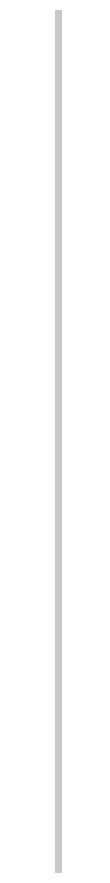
# Model space of a CAD drawing. Header units: inches. Extents: x -4169 to -1846, y 9706 to 12377.
# Drawn here: x -3800.41204 to -3800.41204, y 10554.44059 to 10554.46038 of the extents above; entities that cross this region are included whole.
import ezdxf

# ---------------------------------------------------------------- set-up
doc = ezdxf.new("R2010")
doc.units = ezdxf.units.IN
doc.header["$MEASUREMENT"] = 0
for name, color, linetype, lineweight in [('0-1', 7, 'Continuous', 5), ('0-2', 50, 'Continuous', 18), ('I-FURN-3', 55, 'Continuous', 9)]:
    doc.layers.add(name, color=color, linetype=linetype, lineweight=lineweight)

# ---------------------------------------------------------------- blocks, each defined once
blk = doc.blocks.new('Entertainment_Center_14771 - Entertainment_Center_14771-1372851-ENLARGED RCP - 3RD FLOOR PLAN')
at = {"layer": 'I-FURN-3'}
blk.add_hatch(color=256, dxfattribs=at).paths.add_polyline_path([(13.996163, -6), (36, -6), (36, 10), (18, 10), (18, 6), (-18, 6), (-18, 10), (-36, 10), (-36, -6), (13.217332, -6)], flags=0)
blk = doc.blocks.new('CTR - 1st Phase - Unit Layouts_rvt-1-ENLARGED RCP - 3RD FLOOR PLAN')
at = {"layer": '0-2'}
blk.add_blockref('Entertainment_Center_14771 - Entertainment_Center_14771-1372851-ENLARGED RCP - 3RD FLOOR PLAN', (-3764.412035, 10559.314396), dxfattribs=at)

msp = doc.modelspace()

# ---------------------------------------------------------------- block references
at = {"layer": '0-1'}
msp.add_blockref('CTR - 1st Phase - Unit Layouts_rvt-1-ENLARGED RCP - 3RD FLOOR PLAN', (0, 0), dxfattribs=at)

doc.saveas('drawing.dxf')
